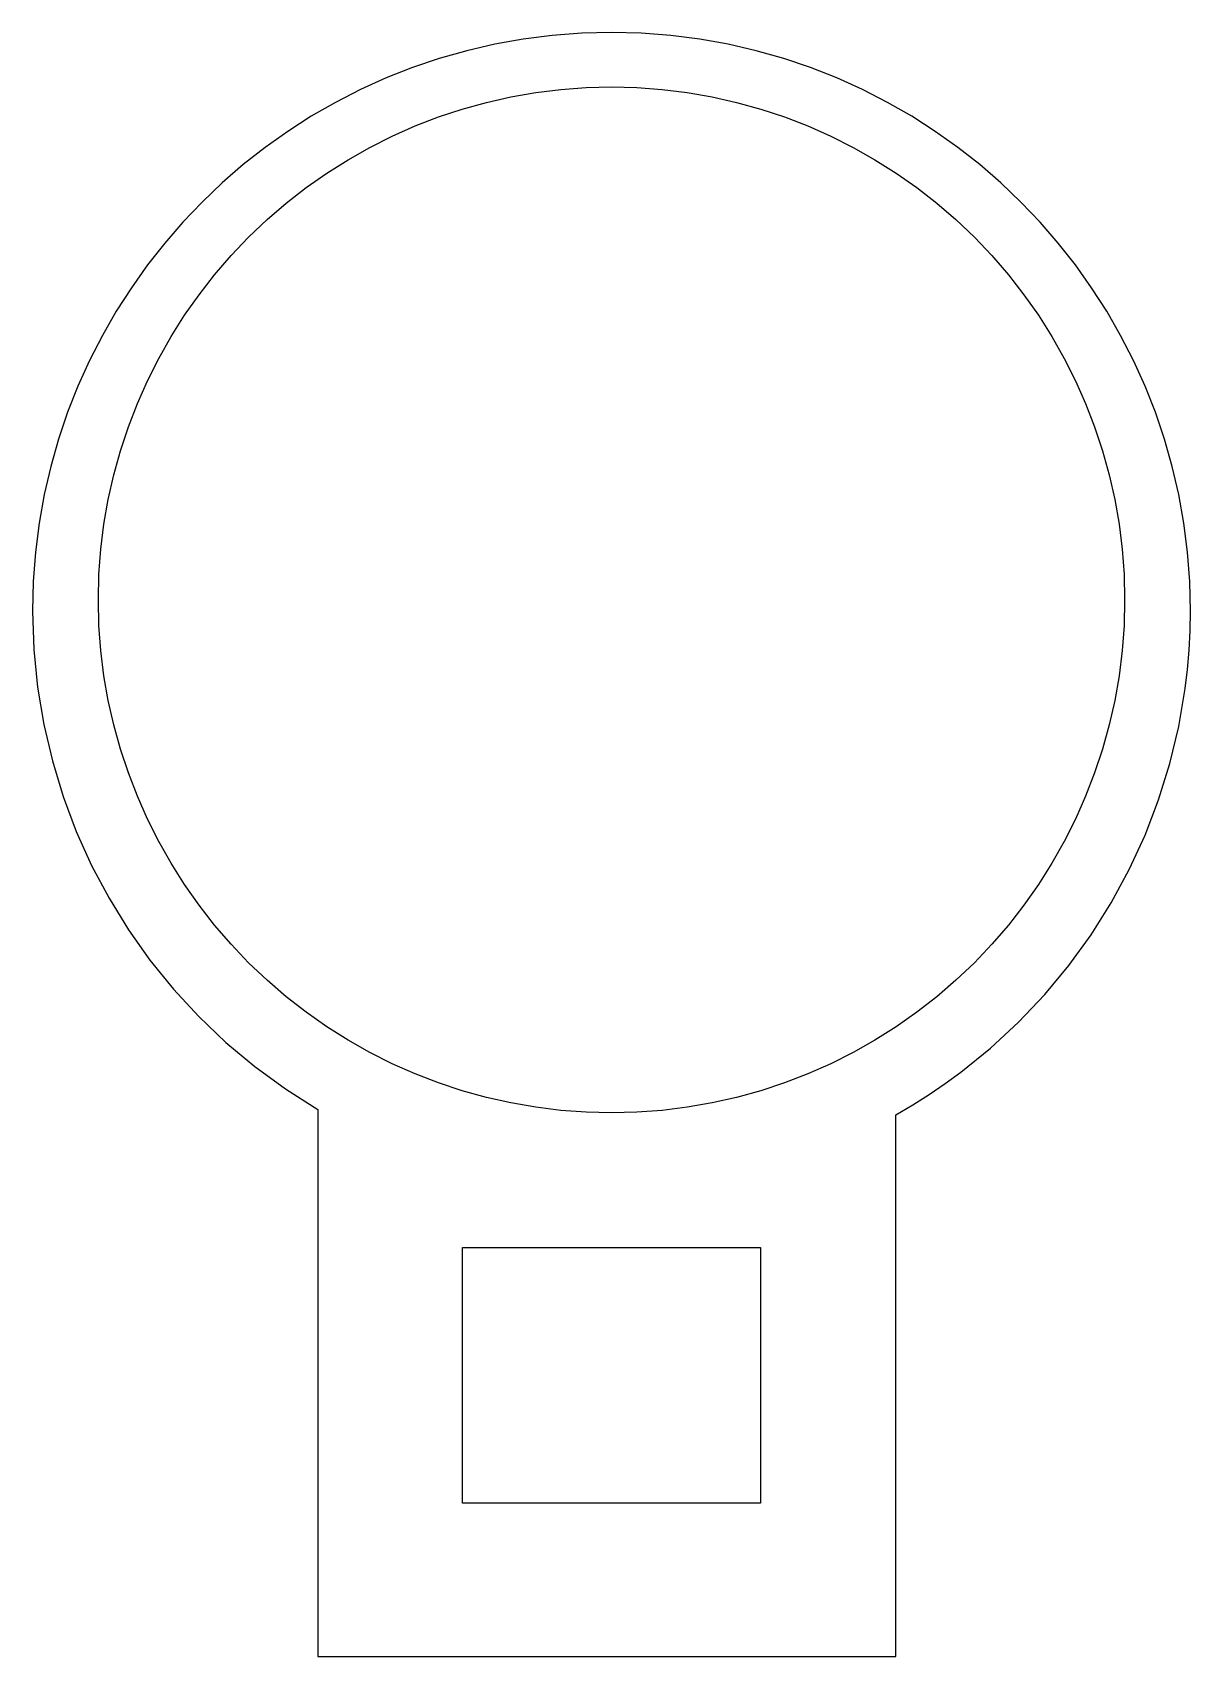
# Model space of a CAD drawing. Extents: x 40 to 117, y 169 to 276.
import ezdxf

# ---------------------------------------------------------------- set-up
doc = ezdxf.new("R2010")
doc.units = 0
doc.layers.add('Layer_1', color=7, linetype='CONTINUOUS')

msp = doc.modelspace()

# ---------------------------------------------------------------- linework, layer by layer
at = {"layer": 'Layer_1', "color": 7}
for points in [[(78.729527, 276.399982), (76.755376, 276.350063), (74.807141, 276.201916), (72.887233, 275.957951), (70.998061, 275.620578), (69.142037, 275.192209), (67.321569, 274.675253), (65.53907, 274.072122), (63.796949, 273.385224), (62.097617, 272.616972), (60.443484, 271.769774), (58.83696, 270.846042), (57.280456, 269.848186), (55.776383, 268.778617), (54.32715, 267.639744), (52.935169, 266.433978), (51.602849, 265.16373), (50.332601, 263.831411), (49.126835, 262.439429), (47.987963, 260.990196), (46.918393, 259.486123), (45.920537, 257.929619), (44.996805, 256.323096), (44.149608, 254.668962), (43.381355, 252.96963), (42.694458, 251.227509), (42.091326, 249.44501), (41.57437, 247.624543), (41.146001, 245.768518), (40.808629, 243.879346), (40.564664, 241.959438), (40.416516, 240.011203), (40.366597, 238.037052), (40.453229, 235.505398), (40.704002, 233.004442), (41.115018, 230.54099), (41.68238, 228.121853), (42.402187, 225.753838), (43.270544, 223.443754), (44.28355, 221.198409), (45.437309, 219.024613), (46.727921, 216.929172), (48.15149, 214.918896), (49.704115, 213.000594), (51.3819, 211.181073), (53.180946, 209.467142), (55.097354, 207.86561), (57.127227, 206.383285), (59.266667, 205.026975), (59.266667, 168.763074), (97.56841, 168.763074), (97.56841, 204.672544), (98.684135, 205.326428), (99.772466, 206.014322), (100.832879, 206.735333), (101.864854, 207.488568), (103.841394, 209.088139), (105.697908, 210.805892), (107.430214, 212.634684), (109.034134, 214.567372), (110.505486, 216.596812), (111.840092, 218.715863), (113.03377, 220.91738), (114.082342, 223.194221), (114.981628, 225.539242), (115.727446, 227.945302), (116.315618, 230.405255), (116.741964, 232.91196), (116.893146, 234.180612), (117.002303, 235.458274), (117.068914, 236.744051), (117.092456, 238.037052), (117.042537, 240.011203), (116.89439, 241.959438), (116.650425, 243.879346), (116.313052, 245.768518), (115.884683, 247.624543), (115.367727, 249.44501), (114.764596, 251.227509), (114.077698, 252.96963), (113.309446, 254.668962), (112.462248, 256.323096), (111.538516, 257.929619), (110.54066, 259.486123), (109.471091, 260.990196), (108.332218, 262.439429), (107.126453, 263.831411), (105.856205, 265.16373), (104.523885, 266.433978), (103.131903, 267.639744), (101.682671, 268.778617), (100.178597, 269.848186), (98.622094, 270.846042), (97.01557, 271.769774), (95.361437, 272.616972), (93.662104, 273.385224), (91.919983, 274.072122), (90.137484, 274.675253), (88.317017, 275.192209), (86.460992, 275.620578), (84.57182, 275.957951), (82.651912, 276.201916), (80.703677, 276.350063), (78.729527, 276.399982), (78.729527, 276.399982)], [(112.729526, 238.790806), (112.687741, 237.104843), (112.563153, 235.430324), (112.356918, 233.770034), (112.07019, 232.12676), (111.704122, 230.503291), (111.25987, 228.902411), (110.738588, 227.326908), (110.141431, 225.779569), (109.469551, 224.263181), (108.724105, 222.78053), (107.906245, 221.334404), (107.017127, 219.927589), (106.057905, 218.562872), (105.029733, 217.243039), (103.933766, 215.970878), (102.771157, 214.749176), (101.549455, 213.586567), (100.277294, 212.490599), (98.957461, 211.462428), (97.592744, 210.503205), (96.185929, 209.614087), (94.739802, 208.796228), (93.257151, 208.050781), (91.740763, 207.378902), (90.193424, 206.781744), (88.617922, 206.260462), (87.017042, 205.81621), (85.393572, 205.450143), (83.750299, 205.163415), (82.090009, 204.957179), (80.415489, 204.832592), (78.729527, 204.790806), (77.043564, 204.832592), (75.369045, 204.957179), (73.708755, 205.163415), (72.065481, 205.450143), (70.442011, 205.81621), (68.841132, 206.260462), (67.265629, 206.781744), (65.71829, 207.378902), (64.201902, 208.050781), (62.719251, 208.796228), (61.273125, 209.614087), (59.86631, 210.503205), (58.501592, 211.462428), (57.18176, 212.490599), (55.909599, 213.586567), (54.687896, 214.749176), (53.525288, 215.970878), (52.42932, 217.243039), (51.401148, 218.562872), (50.441926, 219.927589), (49.552808, 221.334404), (48.734949, 222.78053), (47.989502, 224.263181), (47.317623, 225.779569), (46.720465, 227.326908), (46.199183, 228.902411), (45.754931, 230.503291), (45.388864, 232.126761), (45.102136, 233.770034), (44.8959, 235.430324), (44.771313, 237.104844), (44.729527, 238.790806), (44.771313, 240.476769), (44.8959, 242.151288), (45.102136, 243.811578), (45.388864, 245.454852), (45.754931, 247.078322), (46.199183, 248.679201), (46.720465, 250.254704), (47.317623, 251.802043), (47.989502, 253.318431), (48.734949, 254.801082), (49.552808, 256.247208), (50.441926, 257.654023), (51.401148, 259.018741), (52.42932, 260.338573), (53.525288, 261.610734), (54.687896, 262.832437), (55.909599, 263.995045), (57.18176, 265.091013), (58.501592, 266.119185), (59.86631, 267.078407), (61.273125, 267.967525), (62.719251, 268.785384), (64.201902, 269.530831), (65.71829, 270.20271), (67.265629, 270.799868), (68.841132, 271.32115), (70.442011, 271.765402), (72.065481, 272.131469), (73.708755, 272.418197), (75.369045, 272.624433), (77.043564, 272.74902), (78.729527, 272.790806), (80.415489, 272.74902), (82.090009, 272.624433), (83.750299, 272.418197), (85.393572, 272.131469), (87.017042, 271.765402), (88.617922, 271.32115), (90.193424, 270.799868), (91.740763, 270.20271), (93.257151, 269.530831), (94.739802, 268.785384), (96.185929, 267.967525), (97.592744, 267.078407), (98.957461, 266.119185), (100.277294, 265.091013), (101.549455, 263.995045), (102.771157, 262.832437), (103.933766, 261.610734), (105.029733, 260.338573), (106.057905, 259.018741), (107.017127, 257.654023), (107.906245, 256.247208), (108.724105, 254.801082), (109.469551, 253.318431), (110.141431, 251.802043), (110.738588, 250.254704), (111.25987, 248.679201), (111.704122, 247.078322), (112.07019, 245.454852), (112.356918, 243.811578), (112.563153, 242.151288), (112.687741, 240.476769), (112.729526, 238.790806), (112.729526, 238.790806)], [(68.851752, 195.862221), (88.607302, 195.862221), (88.607305, 195.862218), (88.607305, 178.928887), (88.607302, 178.928887), (68.851752, 178.928887), (68.851749, 178.928887), (68.851749, 195.862218), (68.851752, 195.862221), (68.851752, 195.862221)]]:
    msp.add_lwpolyline(points, dxfattribs=at)

doc.saveas('drawing.dxf')
